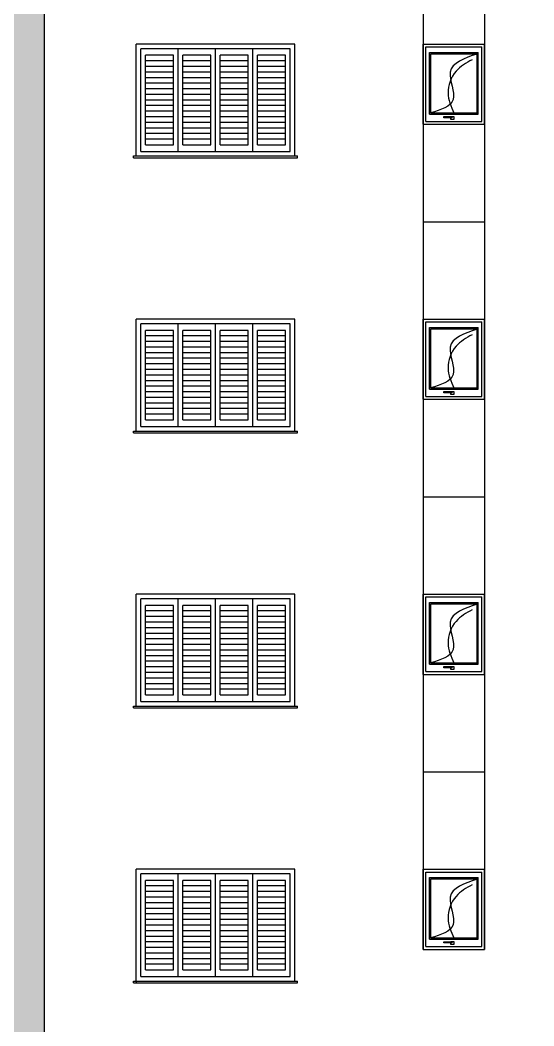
# Model space of a CAD drawing. Header units: millimetres. Extents: x 935 to 1399, y 512 to 900.
# Drawn here: x 1002.57 to 1008.08, y 651.64 to 662.43 of the extents above; entities that cross this region are included whole.
import ezdxf

# ---------------------------------------------------------------- set-up
doc = ezdxf.new("R2010")
doc.units = ezdxf.units.MM
doc.layers.add('JANELAS', color=5, linetype='Continuous')
doc.layers.add('REFLEXO', color=8, linetype='Continuous')

msp = doc.modelspace()

# ---------------------------------------------------------------- hatches: boundary and pattern name
msp.add_hatch(color=254).paths.add_polyline_path([(1025.32554, 690.0813), (988.50851, 690.0813), (988.50851, 648.23756), (1002.82554, 648.23756), (1002.82554, 681.88756), (1007.85284, 681.88756), (1007.85284, 683.58756), (1018.82554, 683.58756), (1018.82554, 681.88756), (1018.82554, 648.23756), (1025.32554, 648.23756)])

# ---------------------------------------------------------------- linework, layer by layer
at = {"color": 6}
msp.add_line((1002.82554, 681.88756), (1002.82554, 648.23756), dxfattribs=at)
msp.add_line((1002.82554, 681.88756), (1002.82554, 648.23756), dxfattribs=at)
at = {"color": 7}
for p, q in [((1006.89165, 679.86975), (1006.89165, 652.45975)), ((1007.55165, 679.86975), (1007.55165, 652.45975)), ((1006.89165, 662.16975), (1007.55165, 662.16975)), ((1006.89165, 661.30975), (1007.55165, 661.30975)), ((1006.89165, 660.26475), (1007.55165, 660.26475)), ((1006.89165, 659.21975), (1007.55165, 659.21975)), ((1006.89165, 658.35975), (1007.55165, 658.35975)), ((1006.89165, 657.31475), (1007.55165, 657.31475)), ((1006.89165, 656.26975), (1007.55165, 656.26975)), ((1006.89165, 655.40975), (1007.55165, 655.40975)), ((1006.89165, 654.36475), (1007.55165, 654.36475)), ((1006.89165, 653.31975), (1007.55165, 653.31975)), ((1006.89165, 652.45975), (1007.55165, 652.45975))]:
    msp.add_line(p, q, dxfattribs=at)
for p, q in [((1005.51481, 662.16975), (1003.81481, 662.16975)), ((1003.81481, 660.96975), (1003.81481, 662.16975)), ((1005.51481, 660.96975), (1005.51481, 662.16975)), ((1005.46481, 662.11975), (1003.86481, 662.11975)), ((1003.86481, 661.01975), (1003.86481, 662.11975)), ((1004.26481, 661.01975), (1004.26481, 662.11975)), ((1004.66481, 661.01975), (1004.66481, 662.11975)), ((1005.06481, 661.01975), (1005.06481, 662.11975)), ((1005.46481, 661.01975), (1005.46481, 662.11975)), ((1003.91481, 661.08975), (1003.91481, 662.04975)), ((1004.21481, 662.04975), (1003.91481, 662.04975)), ((1004.21481, 661.98975), (1003.91481, 661.98975)), ((1004.21481, 661.08975), (1004.21481, 662.04975)), ((1004.31481, 661.08975), (1004.31481, 662.04975)), ((1004.61481, 662.04975), (1004.31481, 662.04975)), ((1004.61481, 661.98975), (1004.31481, 661.98975)), ((1004.61481, 661.08975), (1004.61481, 662.04975)), ((1004.71481, 661.08975), (1004.71481, 662.04975)), ((1005.01481, 662.04975), (1004.71481, 662.04975)), ((1005.01481, 661.98975), (1004.71481, 661.98975)), ((1005.01481, 661.08975), (1005.01481, 662.04975)), ((1005.11481, 661.08975), (1005.11481, 662.04975)), ((1005.41481, 662.04975), (1005.11481, 662.04975)), ((1005.41481, 661.98975), (1005.11481, 661.98975)), ((1005.41481, 661.08975), (1005.41481, 662.04975)), ((1004.21481, 661.92975), (1003.91481, 661.92975)), ((1004.21481, 661.86975), (1003.91481, 661.86975)), ((1004.61481, 661.92975), (1004.31481, 661.92975)), ((1004.61481, 661.86975), (1004.31481, 661.86975)), ((1005.01481, 661.92975), (1004.71481, 661.92975)), ((1005.01481, 661.86975), (1004.71481, 661.86975)), ((1005.41481, 661.92975), (1005.11481, 661.92975)), ((1005.41481, 661.86975), (1005.11481, 661.86975)), ((1004.21481, 661.80975), (1003.91481, 661.80975)), ((1004.21481, 661.74975), (1003.91481, 661.74975)), ((1004.61481, 661.80975), (1004.31481, 661.80975)), ((1004.61481, 661.74975), (1004.31481, 661.74975)), ((1005.01481, 661.80975), (1004.71481, 661.80975)), ((1005.01481, 661.74975), (1004.71481, 661.74975)), ((1005.41481, 661.80975), (1005.11481, 661.80975)), ((1005.41481, 661.74975), (1005.11481, 661.74975)), ((1004.21481, 661.68975), (1003.91481, 661.68975)), ((1004.21481, 661.62975), (1003.91481, 661.62975)), ((1004.61481, 661.68975), (1004.31481, 661.68975)), ((1004.61481, 661.62975), (1004.31481, 661.62975)), ((1005.01481, 661.68975), (1004.71481, 661.68975)), ((1005.01481, 661.62975), (1004.71481, 661.62975)), ((1005.41481, 661.68975), (1005.11481, 661.68975)), ((1005.41481, 661.62975), (1005.11481, 661.62975)), ((1004.21481, 661.56975), (1003.91481, 661.56975)), ((1004.61481, 661.56975), (1004.31481, 661.56975)), ((1005.01481, 661.56975), (1004.71481, 661.56975)), ((1005.41481, 661.56975), (1005.11481, 661.56975)), ((1004.21481, 661.50975), (1003.91481, 661.50975)), ((1004.21481, 661.44975), (1003.91481, 661.44975)), ((1004.61481, 661.50975), (1004.31481, 661.50975)), ((1004.61481, 661.44975), (1004.31481, 661.44975)), ((1005.01481, 661.50975), (1004.71481, 661.50975)), ((1005.01481, 661.44975), (1004.71481, 661.44975)), ((1005.41481, 661.50975), (1005.11481, 661.50975)), ((1005.41481, 661.44975), (1005.11481, 661.44975)), ((1004.21481, 661.38975), (1003.91481, 661.38975)), ((1004.21481, 661.32975), (1003.91481, 661.32975)), ((1004.61481, 661.38975), (1004.31481, 661.38975)), ((1004.61481, 661.32975), (1004.31481, 661.32975)), ((1005.01481, 661.38975), (1004.71481, 661.38975)), ((1005.01481, 661.32975), (1004.71481, 661.32975)), ((1005.41481, 661.38975), (1005.11481, 661.38975)), ((1005.41481, 661.32975), (1005.11481, 661.32975)), ((1004.21481, 661.26975), (1003.91481, 661.26975)), ((1004.21481, 661.20975), (1003.91481, 661.20975)), ((1004.61481, 661.26975), (1004.31481, 661.26975)), ((1004.61481, 661.20975), (1004.31481, 661.20975)), ((1005.01481, 661.26975), (1004.71481, 661.26975)), ((1005.01481, 661.20975), (1004.71481, 661.20975)), ((1005.41481, 661.26975), (1005.11481, 661.26975)), ((1005.41481, 661.20975), (1005.11481, 661.20975)), ((1004.21481, 661.14975), (1003.91481, 661.14975)), ((1003.91481, 661.08975), (1004.21481, 661.08975)), ((1004.61481, 661.14975), (1004.31481, 661.14975)), ((1004.31481, 661.08975), (1004.61481, 661.08975)), ((1005.01481, 661.14975), (1004.71481, 661.14975)), ((1004.71481, 661.08975), (1005.01481, 661.08975)), ((1005.41481, 661.14975), (1005.11481, 661.14975)), ((1005.11481, 661.08975), (1005.41481, 661.08975)), ((1003.86481, 661.01975), (1005.46481, 661.01975)), ((1003.78481, 660.96975), (1005.54481, 660.96975)), ((1003.78481, 660.94975), (1003.78481, 660.96975)), ((1003.78481, 660.94975), (1005.54481, 660.94975)), ((1005.54481, 660.94975), (1005.54481, 660.96975)), ((1005.51481, 659.21975), (1003.81481, 659.21975)), ((1003.81481, 658.01975), (1003.81481, 659.21975)), ((1005.46481, 659.16975), (1003.86481, 659.16975)), ((1003.86481, 658.06975), (1003.86481, 659.16975)), ((1004.26481, 658.06975), (1004.26481, 659.16975)), ((1004.66481, 658.06975), (1004.66481, 659.16975)), ((1005.06481, 658.06975), (1005.06481, 659.16975)), ((1005.46481, 658.06975), (1005.46481, 659.16975)), ((1005.51481, 658.01975), (1005.51481, 659.21975)), ((1003.91481, 658.13975), (1003.91481, 659.09975)), ((1004.21481, 659.09975), (1003.91481, 659.09975)), ((1004.21481, 659.03975), (1003.91481, 659.03975)), ((1004.21481, 658.13975), (1004.21481, 659.09975)), ((1004.31481, 658.13975), (1004.31481, 659.09975)), ((1004.61481, 659.09975), (1004.31481, 659.09975)), ((1004.61481, 659.03975), (1004.31481, 659.03975)), ((1004.61481, 658.13975), (1004.61481, 659.09975)), ((1004.71481, 658.13975), (1004.71481, 659.09975)), ((1005.01481, 659.09975), (1004.71481, 659.09975)), ((1005.01481, 659.03975), (1004.71481, 659.03975)), ((1005.01481, 658.13975), (1005.01481, 659.09975)), ((1005.11481, 658.13975), (1005.11481, 659.09975)), ((1005.41481, 659.09975), (1005.11481, 659.09975)), ((1005.41481, 659.03975), (1005.11481, 659.03975)), ((1005.41481, 658.13975), (1005.41481, 659.09975)), ((1004.21481, 658.97975), (1003.91481, 658.97975)), ((1004.61481, 658.97975), (1004.31481, 658.97975)), ((1005.01481, 658.97975), (1004.71481, 658.97975)), ((1005.41481, 658.97975), (1005.11481, 658.97975)), ((1004.21481, 658.91975), (1003.91481, 658.91975)), ((1004.21481, 658.85975), (1003.91481, 658.85975)), ((1004.61481, 658.91975), (1004.31481, 658.91975)), ((1004.61481, 658.85975), (1004.31481, 658.85975)), ((1005.01481, 658.91975), (1004.71481, 658.91975)), ((1005.01481, 658.85975), (1004.71481, 658.85975)), ((1005.41481, 658.91975), (1005.11481, 658.91975)), ((1005.41481, 658.85975), (1005.11481, 658.85975)), ((1004.21481, 658.79975), (1003.91481, 658.79975)), ((1004.21481, 658.73975), (1003.91481, 658.73975)), ((1004.61481, 658.79975), (1004.31481, 658.79975)), ((1004.61481, 658.73975), (1004.31481, 658.73975)), ((1005.01481, 658.79975), (1004.71481, 658.79975)), ((1005.01481, 658.73975), (1004.71481, 658.73975)), ((1005.41481, 658.79975), (1005.11481, 658.79975)), ((1005.41481, 658.73975), (1005.11481, 658.73975)), ((1004.21481, 658.67975), (1003.91481, 658.67975)), ((1004.21481, 658.61975), (1003.91481, 658.61975)), ((1004.61481, 658.67975), (1004.31481, 658.67975)), ((1004.61481, 658.61975), (1004.31481, 658.61975)), ((1005.01481, 658.67975), (1004.71481, 658.67975)), ((1005.01481, 658.61975), (1004.71481, 658.61975)), ((1005.41481, 658.67975), (1005.11481, 658.67975)), ((1005.41481, 658.61975), (1005.11481, 658.61975)), ((1004.21481, 658.55975), (1003.91481, 658.55975)), ((1004.21481, 658.49975), (1003.91481, 658.49975)), ((1004.61481, 658.55975), (1004.31481, 658.55975)), ((1004.61481, 658.49975), (1004.31481, 658.49975)), ((1005.01481, 658.55975), (1004.71481, 658.55975)), ((1005.01481, 658.49975), (1004.71481, 658.49975)), ((1005.41481, 658.55975), (1005.11481, 658.55975)), ((1005.41481, 658.49975), (1005.11481, 658.49975)), ((1004.21481, 658.43975), (1003.91481, 658.43975)), ((1004.61481, 658.43975), (1004.31481, 658.43975)), ((1005.01481, 658.43975), (1004.71481, 658.43975)), ((1005.41481, 658.43975), (1005.11481, 658.43975)), ((1004.21481, 658.37975), (1003.91481, 658.37975)), ((1004.21481, 658.31975), (1003.91481, 658.31975)), ((1004.61481, 658.37975), (1004.31481, 658.37975)), ((1004.61481, 658.31975), (1004.31481, 658.31975)), ((1005.01481, 658.37975), (1004.71481, 658.37975)), ((1005.01481, 658.31975), (1004.71481, 658.31975)), ((1005.41481, 658.37975), (1005.11481, 658.37975)), ((1005.41481, 658.31975), (1005.11481, 658.31975)), ((1004.21481, 658.25975), (1003.91481, 658.25975)), ((1004.21481, 658.19975), (1003.91481, 658.19975)), ((1004.61481, 658.25975), (1004.31481, 658.25975)), ((1004.61481, 658.19975), (1004.31481, 658.19975)), ((1005.01481, 658.25975), (1004.71481, 658.25975)), ((1005.01481, 658.19975), (1004.71481, 658.19975)), ((1005.41481, 658.25975), (1005.11481, 658.25975)), ((1005.41481, 658.19975), (1005.11481, 658.19975)), ((1003.86481, 658.06975), (1005.46481, 658.06975)), ((1003.91481, 658.13975), (1004.21481, 658.13975)), ((1004.31481, 658.13975), (1004.61481, 658.13975)), ((1004.71481, 658.13975), (1005.01481, 658.13975)), ((1005.11481, 658.13975), (1005.41481, 658.13975)), ((1003.78481, 658.01975), (1005.54481, 658.01975)), ((1003.78481, 657.99975), (1003.78481, 658.01975)), ((1003.78481, 657.99975), (1005.54481, 657.99975)), ((1005.54481, 657.99975), (1005.54481, 658.01975)), ((1005.51481, 656.26975), (1003.81481, 656.26975)), ((1003.81481, 655.06975), (1003.81481, 656.26975)), ((1005.51481, 655.06975), (1005.51481, 656.26975)), ((1005.46481, 656.21975), (1003.86481, 656.21975)), ((1003.86481, 655.11975), (1003.86481, 656.21975)), ((1003.91481, 655.18975), (1003.91481, 656.14975)), ((1004.21481, 656.14975), (1003.91481, 656.14975)), ((1004.21481, 655.18975), (1004.21481, 656.14975)), ((1004.26481, 655.11975), (1004.26481, 656.21975)), ((1004.31481, 655.18975), (1004.31481, 656.14975)), ((1004.61481, 656.14975), (1004.31481, 656.14975)), ((1004.61481, 655.18975), (1004.61481, 656.14975)), ((1004.66481, 655.11975), (1004.66481, 656.21975)), ((1004.71481, 655.18975), (1004.71481, 656.14975)), ((1005.01481, 656.14975), (1004.71481, 656.14975)), ((1005.01481, 655.18975), (1005.01481, 656.14975)), ((1005.06481, 655.11975), (1005.06481, 656.21975)), ((1005.11481, 655.18975), (1005.11481, 656.14975)), ((1005.41481, 656.14975), (1005.11481, 656.14975)), ((1005.41481, 655.18975), (1005.41481, 656.14975)), ((1005.46481, 655.11975), (1005.46481, 656.21975)), ((1004.21481, 656.08975), (1003.91481, 656.08975)), ((1004.21481, 656.02975), (1003.91481, 656.02975)), ((1004.61481, 656.08975), (1004.31481, 656.08975)), ((1004.61481, 656.02975), (1004.31481, 656.02975)), ((1005.01481, 656.08975), (1004.71481, 656.08975)), ((1005.01481, 656.02975), (1004.71481, 656.02975)), ((1005.41481, 656.08975), (1005.11481, 656.08975)), ((1005.41481, 656.02975), (1005.11481, 656.02975)), ((1004.21481, 655.96975), (1003.91481, 655.96975)), ((1004.21481, 655.90975), (1003.91481, 655.90975)), ((1004.61481, 655.96975), (1004.31481, 655.96975)), ((1004.61481, 655.90975), (1004.31481, 655.90975)), ((1005.01481, 655.96975), (1004.71481, 655.96975)), ((1005.01481, 655.90975), (1004.71481, 655.90975)), ((1005.41481, 655.96975), (1005.11481, 655.96975)), ((1005.41481, 655.90975), (1005.11481, 655.90975)), ((1004.21481, 655.84975), (1003.91481, 655.84975)), ((1004.61481, 655.84975), (1004.31481, 655.84975)), ((1005.01481, 655.84975), (1004.71481, 655.84975)), ((1005.41481, 655.84975), (1005.11481, 655.84975)), ((1004.21481, 655.78975), (1003.91481, 655.78975)), ((1004.21481, 655.72975), (1003.91481, 655.72975)), ((1004.61481, 655.78975), (1004.31481, 655.78975)), ((1004.61481, 655.72975), (1004.31481, 655.72975)), ((1005.01481, 655.78975), (1004.71481, 655.78975)), ((1005.01481, 655.72975), (1004.71481, 655.72975)), ((1005.41481, 655.78975), (1005.11481, 655.78975)), ((1005.41481, 655.72975), (1005.11481, 655.72975)), ((1004.21481, 655.66975), (1003.91481, 655.66975)), ((1004.21481, 655.60975), (1003.91481, 655.60975)), ((1004.61481, 655.66975), (1004.31481, 655.66975)), ((1004.61481, 655.60975), (1004.31481, 655.60975)), ((1005.01481, 655.66975), (1004.71481, 655.66975)), ((1005.01481, 655.60975), (1004.71481, 655.60975)), ((1005.41481, 655.66975), (1005.11481, 655.66975)), ((1005.41481, 655.60975), (1005.11481, 655.60975)), ((1004.21481, 655.54975), (1003.91481, 655.54975)), ((1004.21481, 655.48975), (1003.91481, 655.48975)), ((1004.61481, 655.54975), (1004.31481, 655.54975)), ((1004.61481, 655.48975), (1004.31481, 655.48975)), ((1005.01481, 655.54975), (1004.71481, 655.54975)), ((1005.01481, 655.48975), (1004.71481, 655.48975)), ((1005.41481, 655.54975), (1005.11481, 655.54975)), ((1005.41481, 655.48975), (1005.11481, 655.48975)), ((1004.21481, 655.42975), (1003.91481, 655.42975)), ((1004.21481, 655.36975), (1003.91481, 655.36975)), ((1004.61481, 655.42975), (1004.31481, 655.42975)), ((1004.61481, 655.36975), (1004.31481, 655.36975)), ((1005.01481, 655.42975), (1004.71481, 655.42975)), ((1005.01481, 655.36975), (1004.71481, 655.36975)), ((1005.41481, 655.42975), (1005.11481, 655.42975)), ((1005.41481, 655.36975), (1005.11481, 655.36975)), ((1004.21481, 655.30975), (1003.91481, 655.30975)), ((1004.61481, 655.30975), (1004.31481, 655.30975)), ((1005.01481, 655.30975), (1004.71481, 655.30975)), ((1005.41481, 655.30975), (1005.11481, 655.30975)), ((1004.21481, 655.24975), (1003.91481, 655.24975)), ((1003.91481, 655.18975), (1004.21481, 655.18975)), ((1004.61481, 655.24975), (1004.31481, 655.24975)), ((1004.31481, 655.18975), (1004.61481, 655.18975)), ((1005.01481, 655.24975), (1004.71481, 655.24975)), ((1004.71481, 655.18975), (1005.01481, 655.18975)), ((1005.41481, 655.24975), (1005.11481, 655.24975)), ((1005.11481, 655.18975), (1005.41481, 655.18975)), ((1003.78481, 655.06975), (1005.54481, 655.06975)), ((1003.78481, 655.04975), (1003.78481, 655.06975)), ((1003.78481, 655.04975), (1005.54481, 655.04975)), ((1003.86481, 655.11975), (1005.46481, 655.11975)), ((1005.54481, 655.04975), (1005.54481, 655.06975)), ((1005.51481, 653.31975), (1003.81481, 653.31975)), ((1003.81481, 652.11975), (1003.81481, 653.31975)), ((1005.51481, 652.11975), (1005.51481, 653.31975)), ((1005.46481, 653.26975), (1003.86481, 653.26975)), ((1003.86481, 652.16975), (1003.86481, 653.26975)), ((1004.26481, 652.16975), (1004.26481, 653.26975)), ((1004.66481, 652.16975), (1004.66481, 653.26975)), ((1005.06481, 652.16975), (1005.06481, 653.26975)), ((1005.46481, 652.16975), (1005.46481, 653.26975)), ((1003.91481, 652.23975), (1003.91481, 653.19975)), ((1004.21481, 653.19975), (1003.91481, 653.19975)), ((1004.21481, 653.13975), (1003.91481, 653.13975)), ((1004.21481, 652.23975), (1004.21481, 653.19975)), ((1004.31481, 652.23975), (1004.31481, 653.19975)), ((1004.61481, 653.19975), (1004.31481, 653.19975)), ((1004.61481, 653.13975), (1004.31481, 653.13975)), ((1004.61481, 652.23975), (1004.61481, 653.19975)), ((1004.71481, 652.23975), (1004.71481, 653.19975)), ((1005.01481, 653.19975), (1004.71481, 653.19975)), ((1005.01481, 653.13975), (1004.71481, 653.13975)), ((1005.01481, 652.23975), (1005.01481, 653.19975)), ((1005.11481, 652.23975), (1005.11481, 653.19975)), ((1005.41481, 653.19975), (1005.11481, 653.19975)), ((1005.41481, 653.13975), (1005.11481, 653.13975)), ((1005.41481, 652.23975), (1005.41481, 653.19975)), ((1004.21481, 653.07975), (1003.91481, 653.07975)), ((1004.21481, 653.01975), (1003.91481, 653.01975)), ((1004.61481, 653.07975), (1004.31481, 653.07975)), ((1004.61481, 653.01975), (1004.31481, 653.01975)), ((1005.01481, 653.07975), (1004.71481, 653.07975)), ((1005.01481, 653.01975), (1004.71481, 653.01975)), ((1005.41481, 653.07975), (1005.11481, 653.07975)), ((1005.41481, 653.01975), (1005.11481, 653.01975)), ((1004.21481, 652.95975), (1003.91481, 652.95975)), ((1004.21481, 652.89975), (1003.91481, 652.89975)), ((1004.61481, 652.95975), (1004.31481, 652.95975)), ((1004.61481, 652.89975), (1004.31481, 652.89975)), ((1005.01481, 652.95975), (1004.71481, 652.95975)), ((1005.01481, 652.89975), (1004.71481, 652.89975)), ((1005.41481, 652.95975), (1005.11481, 652.95975)), ((1005.41481, 652.89975), (1005.11481, 652.89975)), ((1004.21481, 652.83975), (1003.91481, 652.83975)), ((1004.21481, 652.77975), (1003.91481, 652.77975)), ((1004.61481, 652.83975), (1004.31481, 652.83975)), ((1004.61481, 652.77975), (1004.31481, 652.77975)), ((1005.01481, 652.83975), (1004.71481, 652.83975)), ((1005.01481, 652.77975), (1004.71481, 652.77975)), ((1005.41481, 652.83975), (1005.11481, 652.83975)), ((1005.41481, 652.77975), (1005.11481, 652.77975)), ((1004.21481, 652.71975), (1003.91481, 652.71975)), ((1004.61481, 652.71975), (1004.31481, 652.71975)), ((1005.01481, 652.71975), (1004.71481, 652.71975)), ((1005.41481, 652.71975), (1005.11481, 652.71975)), ((1004.21481, 652.65975), (1003.91481, 652.65975)), ((1004.21481, 652.59975), (1003.91481, 652.59975)), ((1004.61481, 652.65975), (1004.31481, 652.65975)), ((1004.61481, 652.59975), (1004.31481, 652.59975)), ((1005.01481, 652.65975), (1004.71481, 652.65975)), ((1005.01481, 652.59975), (1004.71481, 652.59975)), ((1005.41481, 652.65975), (1005.11481, 652.65975)), ((1005.41481, 652.59975), (1005.11481, 652.59975)), ((1004.21481, 652.53975), (1003.91481, 652.53975)), ((1004.21481, 652.47975), (1003.91481, 652.47975)), ((1004.61481, 652.53975), (1004.31481, 652.53975)), ((1004.61481, 652.47975), (1004.31481, 652.47975)), ((1005.01481, 652.53975), (1004.71481, 652.53975)), ((1005.01481, 652.47975), (1004.71481, 652.47975)), ((1005.41481, 652.53975), (1005.11481, 652.53975)), ((1005.41481, 652.47975), (1005.11481, 652.47975)), ((1004.21481, 652.41975), (1003.91481, 652.41975)), ((1004.21481, 652.35975), (1003.91481, 652.35975)), ((1004.61481, 652.41975), (1004.31481, 652.41975)), ((1004.61481, 652.35975), (1004.31481, 652.35975)), ((1005.01481, 652.41975), (1004.71481, 652.41975)), ((1005.01481, 652.35975), (1004.71481, 652.35975)), ((1005.41481, 652.41975), (1005.11481, 652.41975)), ((1005.41481, 652.35975), (1005.11481, 652.35975)), ((1004.21481, 652.29975), (1003.91481, 652.29975)), ((1003.91481, 652.23975), (1004.21481, 652.23975)), ((1004.61481, 652.29975), (1004.31481, 652.29975)), ((1004.31481, 652.23975), (1004.61481, 652.23975)), ((1005.01481, 652.29975), (1004.71481, 652.29975)), ((1004.71481, 652.23975), (1005.01481, 652.23975)), ((1005.41481, 652.29975), (1005.11481, 652.29975)), ((1005.11481, 652.23975), (1005.41481, 652.23975)), ((1003.86481, 652.16975), (1005.46481, 652.16975)), ((1003.78481, 652.11975), (1005.54481, 652.11975)), ((1003.78481, 652.09975), (1003.78481, 652.11975)), ((1003.78481, 652.09975), (1005.54481, 652.09975)), ((1005.54481, 652.09975), (1005.54481, 652.11975))]:
    msp.add_line(p, q)
at = {"color": 3}
msp.add_line((1003.81481, 652.11975), (1003.81481, 652.09975), dxfattribs=at)
at = {"layer": 'JANELAS', "color": 7}
for p, q in [((1006.89165, 662.16975), (1007.55165, 662.16975)), ((1006.89165, 661.30975), (1006.89165, 662.16975)), ((1007.55165, 661.30975), (1007.55165, 662.16975)), ((1006.92165, 662.13975), (1007.52165, 662.13975)), ((1006.92165, 661.33975), (1006.92165, 662.13975)), ((1006.96165, 662.07975), (1007.48165, 662.07975)), ((1006.96165, 661.41975), (1006.96165, 662.07975)), ((1007.48165, 661.41975), (1007.48165, 662.07975)), ((1007.52165, 661.33975), (1007.52165, 662.13975)), ((1007.52165, 661.33975), (1007.52165, 662.13975)), ((1006.96165, 661.41975), (1007.48165, 661.41975)), ((1006.89165, 661.30975), (1007.55165, 661.30975)), ((1006.92165, 661.33975), (1007.52165, 661.33975)), ((1006.89165, 659.21975), (1007.55165, 659.21975)), ((1006.89165, 658.35975), (1006.89165, 659.21975)), ((1006.92165, 659.18975), (1007.52165, 659.18975)), ((1006.92165, 658.38975), (1006.92165, 659.18975)), ((1007.52165, 658.38975), (1007.52165, 659.18975)), ((1007.52165, 658.38975), (1007.52165, 659.18975)), ((1007.55165, 658.35975), (1007.55165, 659.21975)), ((1006.96165, 659.12975), (1007.48165, 659.12975)), ((1006.96165, 658.46975), (1006.96165, 659.12975)), ((1007.48165, 658.46975), (1007.48165, 659.12975)), ((1006.92165, 658.38975), (1007.52165, 658.38975)), ((1006.96165, 658.46975), (1007.48165, 658.46975)), ((1006.89165, 658.35975), (1007.55165, 658.35975)), ((1006.89165, 656.26975), (1007.55165, 656.26975)), ((1006.89165, 655.40975), (1006.89165, 656.26975)), ((1006.92165, 656.23975), (1007.52165, 656.23975)), ((1006.92165, 655.43975), (1006.92165, 656.23975)), ((1007.52165, 655.43975), (1007.52165, 656.23975)), ((1007.52165, 655.43975), (1007.52165, 656.23975)), ((1007.52165, 655.43975), (1007.52165, 656.23975)), ((1007.52165, 655.43975), (1007.52165, 656.23975)), ((1007.55165, 655.40975), (1007.55165, 656.26975)), ((1007.55165, 655.40975), (1007.55165, 656.26975)), ((1006.96165, 656.17975), (1007.48165, 656.17975)), ((1006.96165, 655.51975), (1006.96165, 656.17975)), ((1007.48165, 655.51975), (1007.48165, 656.17975)), ((1006.96165, 655.51975), (1007.48165, 655.51975)), ((1006.89165, 655.40975), (1007.55165, 655.40975)), ((1006.92165, 655.43975), (1007.52165, 655.43975)), ((1006.89165, 653.31975), (1007.55165, 653.31975)), ((1006.89165, 652.45975), (1006.89165, 653.31975)), ((1007.55165, 652.45975), (1007.55165, 653.31975)), ((1007.55165, 652.45975), (1007.55165, 653.31975)), ((1006.92165, 653.28975), (1007.52165, 653.28975)), ((1006.92165, 652.48975), (1006.92165, 653.28975)), ((1006.96165, 653.22975), (1007.48165, 653.22975)), ((1006.96165, 652.56975), (1006.96165, 653.22975)), ((1007.48165, 652.56975), (1007.48165, 653.22975)), ((1007.52165, 652.48975), (1007.52165, 653.28975)), ((1007.52165, 652.48975), (1007.52165, 653.28975)), ((1007.52165, 652.48975), (1007.52165, 653.28975)), ((1007.52165, 652.48975), (1007.52165, 653.28975)), ((1006.96165, 652.56975), (1007.48165, 652.56975)), ((1006.89165, 652.45975), (1007.55165, 652.45975)), ((1006.92165, 652.48975), (1007.52165, 652.48975))]:
    msp.add_line(p, q, dxfattribs=at)
for points in [[(1006.972, 661.4324), (1007.47018, 661.4324), (1007.47018, 662.06349), (1006.972, 662.06349)], [(1007.11414, 661.39246), (1007.19902, 661.39246), (1007.19902, 661.3795), (1007.11414, 661.3795)], [(1006.972, 658.4824), (1007.47018, 658.4824), (1007.47018, 659.11349), (1006.972, 659.11349)], [(1007.11414, 658.44246), (1007.19902, 658.44246), (1007.19902, 658.4295), (1007.11414, 658.4295)], [(1006.972, 655.5324), (1007.47018, 655.5324), (1007.47018, 656.16349), (1006.972, 656.16349)], [(1007.11414, 655.49246), (1007.19902, 655.49246), (1007.19902, 655.4795), (1007.11414, 655.4795)], [(1006.972, 652.5824), (1007.47018, 652.5824), (1007.47018, 653.21349), (1006.972, 653.21349)], [(1007.11414, 652.54246), (1007.19902, 652.54246), (1007.19902, 652.5295), (1007.11414, 652.5295)]]:
    msp.add_lwpolyline(points, close=True, dxfattribs=at)
for points in [[(1007.18903, 661.39246), (1007.18903, 661.39479), (1007.22243, 661.39479), (1007.22243, 661.36143), (1007.18903, 661.36143), (1007.18903, 661.3795)], [(1007.18903, 658.44246), (1007.18903, 658.44479), (1007.22243, 658.44479), (1007.22243, 658.41143), (1007.18903, 658.41143), (1007.18903, 658.4295)], [(1007.18903, 655.49246), (1007.18903, 655.49479), (1007.22243, 655.49479), (1007.22243, 655.46143), (1007.18903, 655.46143), (1007.18903, 655.4795)], [(1007.18903, 652.54246), (1007.18903, 652.54479), (1007.22243, 652.54479), (1007.22243, 652.51143), (1007.18903, 652.51143), (1007.18903, 652.5295)]]:
    msp.add_lwpolyline(points, dxfattribs=at)
at = {"layer": 'REFLEXO', "color": 7}
for points in [[(1007.47018, 662.06349), (1007.18251, 661.86969), (1007.21435, 661.57488), (1006.972, 661.4324)], [(1007.41691, 662.00264), (1007.24618, 661.87836), (1007.15936, 661.64424), (1007.22109, 661.4324)], [(1007.47018, 659.11349), (1007.18251, 658.91969), (1007.21435, 658.62488), (1006.972, 658.4824)], [(1007.41691, 659.05264), (1007.24618, 658.92836), (1007.15936, 658.69424), (1007.22109, 658.4824)], [(1007.47018, 656.16349), (1007.18251, 655.96969), (1007.21435, 655.67488), (1006.972, 655.5324)], [(1007.41691, 656.10264), (1007.24618, 655.97836), (1007.15936, 655.74424), (1007.22109, 655.5324)], [(1007.47018, 653.21349), (1007.18251, 653.01969), (1007.21435, 652.72488), (1006.972, 652.5824)], [(1007.41691, 653.15264), (1007.24618, 653.02836), (1007.15936, 652.79424), (1007.22109, 652.5824)]]:
    msp.add_spline(points, degree=3, dxfattribs=at)

doc.saveas('drawing.dxf')
